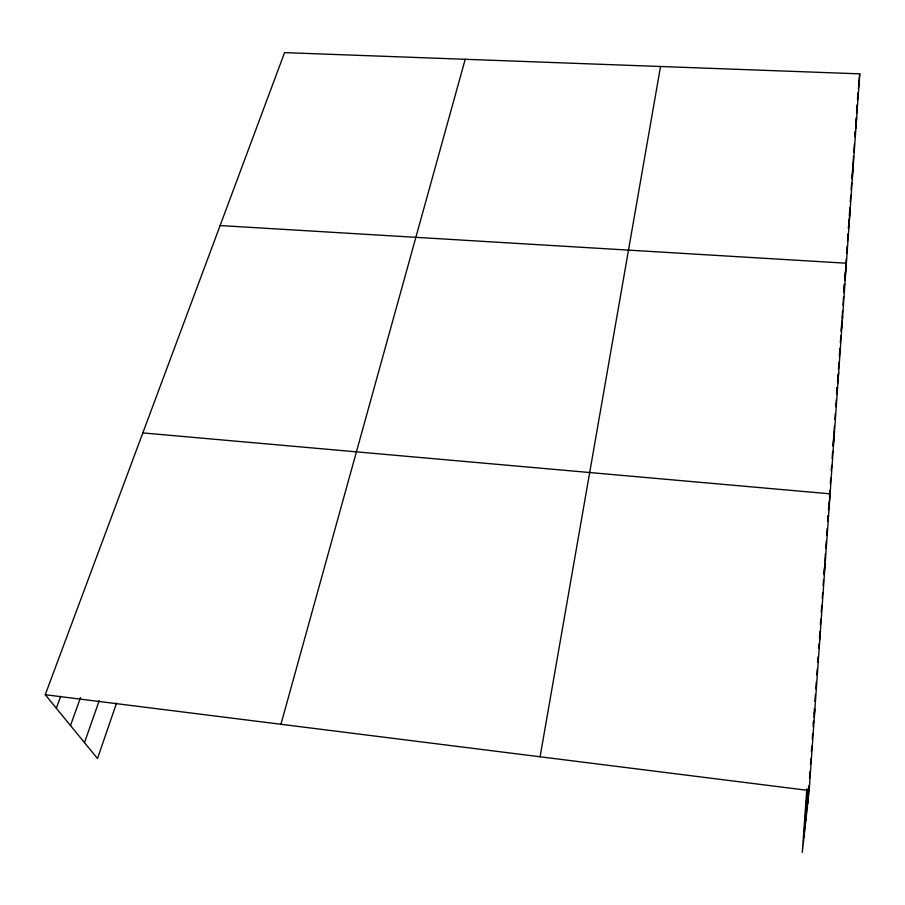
<?xml version="1.0" encoding="UTF-8"?>
<svg xmlns="http://www.w3.org/2000/svg" width="905" height="905" viewBox="0 0 905 905"><rect width="100%" height="100%" fill="white"/><g stroke="black" fill="none" stroke-linecap="round" stroke-linejoin="round"><path stroke-width="1.36" d="M803.991 837.057L807.396 789.228M805.823 820.53L808.018 789.624M807.69 803.708L808.98 785.472M809.477 778.458L809.975 771.445M810.473 764.42L810.869 758.809M811.366 751.795L811.762 746.184M812.26 739.17L812.656 733.559M813.154 726.545L813.55 720.946M814.036 713.977L814.432 708.4M814.93 701.42L815.416 694.452M815.812 688.875L816.31 681.895M816.808 674.926L817.204 669.349M817.69 662.381L818.086 656.792M818.98 644.247L818.686 648.433L819.104 644.326M819.466 637.29L819.862 631.713M820.36 624.755L820.756 619.178M821.242 612.221L821.74 605.253M822.226 598.284L822.622 592.718M823.12 585.75L823.516 580.184M824.003 573.204L824.398 567.605M824.896 560.614L825.394 553.622M825.79 548.034L826.288 541.043M826.684 535.443L827.17 528.452M827.668 521.461L828.064 515.873M828.561 508.882L828.957 503.271M829.455 496.257L829.851 490.646M830.349 483.643L830.745 478.032M831.243 471.019L831.638 465.408M832.136 458.405L832.634 451.391M833.03 445.792L833.516 438.823M833.912 433.246L834.41 426.278M834.908 419.309L835.304 413.732M835.79 406.752L836.288 399.784M836.684 394.207L837.17 387.238M837.566 381.672L838.064 374.715M838.46 369.15L838.946 362.192M839.342 356.627L839.931 348.278M840.326 342.712L840.824 335.755M841.209 330.189L841.707 323.221M842.103 317.644L842.6 310.675M842.985 305.098L843.584 296.738M843.879 292.553L844.467 284.193M844.863 278.593L845.361 271.591M845.756 265.98L846.254 258.977M846.65 253.366L847.148 246.352M847.544 240.753L848.042 233.739M848.438 228.184L849.026 219.938M849.309 215.809L849.897 207.55M850.281 202.053L850.768 195.175M851.164 189.677L851.65 182.799M852.046 177.233L852.533 170.264M852.929 164.687L853.528 156.339M853.822 152.153L854.411 143.793M855.293 131.338L854.908 136.836L855.395 131.44M855.678 125.852L856.266 117.605M856.56 113.487L857.137 105.252M857.533 99.754L858.019 92.887L857.521 98.351M806.83 788.934L802.294 852.374L809.149 790.529L859.75 73.848L284.566 52.626L45.25 694.723L97.502 758.526L116.541 703.14M856.526 109.279L856.899 105.172M858.393 88.814L859.75 73.848M855.644 128.736L856.639 117.944M852.024 178.794L853.381 164.11M848.483 228.298L849.965 212.483M843.89 289.645L844.41 284.147M844.795 280.007L846.379 263.231L220.119 225.549M841.175 331.626L842.612 316.535M836.978 390.021L837.238 387.34M837.623 383.313L838.652 372.589M833.086 445.973L834.489 431.606M827.623 518.712L827.905 515.895M828.46 510.284L830.1 493.836L142.832 432.918M823.98 574.765L825.315 561.586M819.534 640.22L820.247 633.376M813.346 723.74L813.629 721.161M814.036 717.28L814.862 709.543M540.093 756.784L660.537 66.495M280.935 724.283L465.204 59.289M84.482 742.632L99.199 700.662M70.488 725.55L80.511 697.608M56.314 708.242L60.68 696.318M45.25 694.723L809.149 790.529"/></g></svg>
